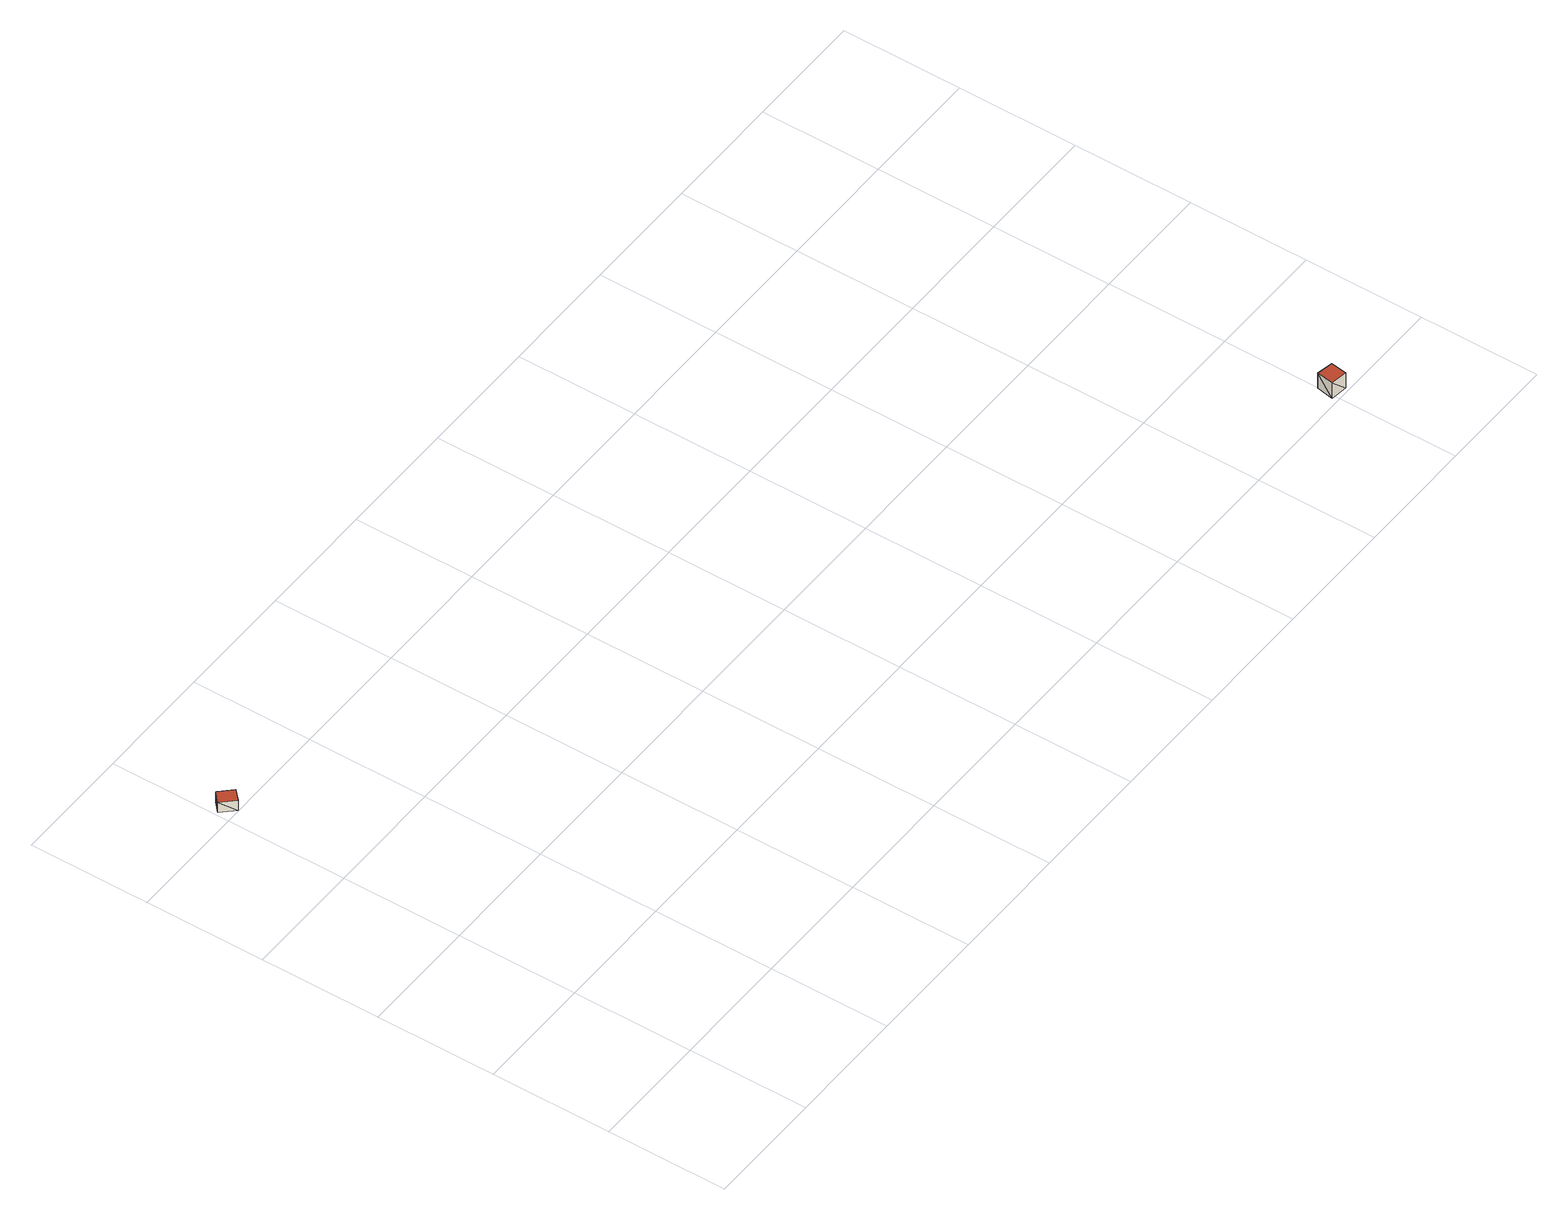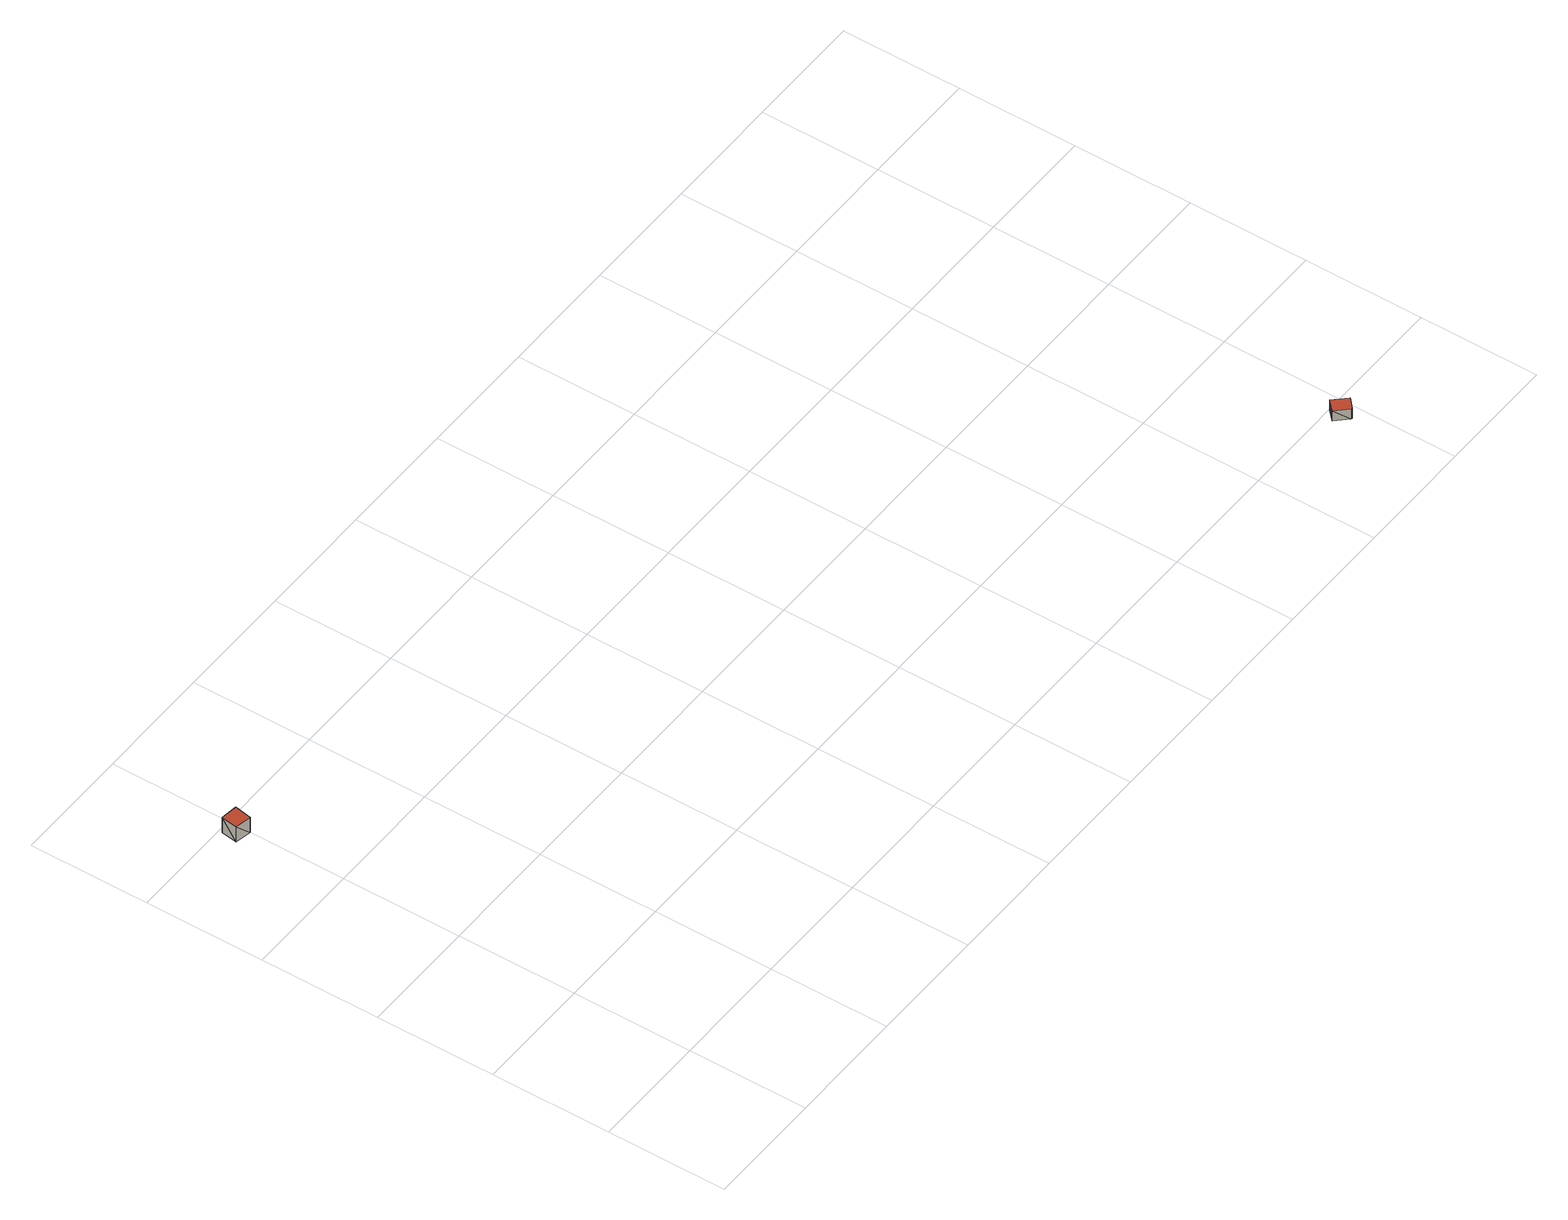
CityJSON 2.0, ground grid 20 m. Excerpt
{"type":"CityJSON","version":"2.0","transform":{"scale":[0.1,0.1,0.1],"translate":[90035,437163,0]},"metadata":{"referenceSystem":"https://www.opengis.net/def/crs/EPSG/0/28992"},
"CityObjects":{
"building1":{"type":"Building","attributes":{"+height_valid":1,"+groundHeight":0,"measuredHeight":2,"+function":"Industry","+org_car_parking_spaces":5,"+total_area":6,"+min_car_parking_spaces":0},"geometry":[{"type":"MultiSurface","lod":"1.2","boundaries":[[[0,1,2,3,4]],[[5,6,7,8,9]],[[0,6,5]],[[0,1,6]],[[1,7,6]],[[1,2,7]],[[2,8,7]],[[2,3,8]],[[3,9,8]],[[3,4,9]],[[4,5,9]],[[4,0,5]]],"semantics":{"surfaces":[{"type":"GroundSurface"},{"type":"RoofSurface"},{"type":"WallSurface"}],"values":[0,1,2,2,2,2,2,2,2,2,2,2]}}]},
"building2":{"type":"Building","attributes":{"+height_valid":1,"+groundHeight":0,"measuredHeight":3,"+function":"Industry","+org_car_parking_spaces":41,"+total_area":6,"+min_car_parking_spaces":0},"geometry":[{"type":"MultiSurface","lod":"1.2","boundaries":[[[10,11,12,13]],[[14,15,16,17]],[[10,15,14]],[[10,11,15]],[[11,16,15]],[[11,12,16]],[[12,17,16]],[[12,13,17]],[[13,14,17]],[[13,10,14]]],"semantics":{"surfaces":[{"type":"GroundSurface"},{"type":"RoofSurface"},{"type":"WallSurface"}],"values":[0,1,2,2,2,2,2,2,2,2]}}]}
},
"vertices":[
[23,836,0],[42,816,0],[26,801,0],[6,822,0],[22,837,0],[23,836,20],[42,816,20],[26,801,20],[6,822,20],[22,837,20],
[1627,33,0],[1623,6,0],[1595,10,0],[1600,38,0],[1627,33,30],[1623,6,30],[1595,10,30],[1600,38,30]
]}
